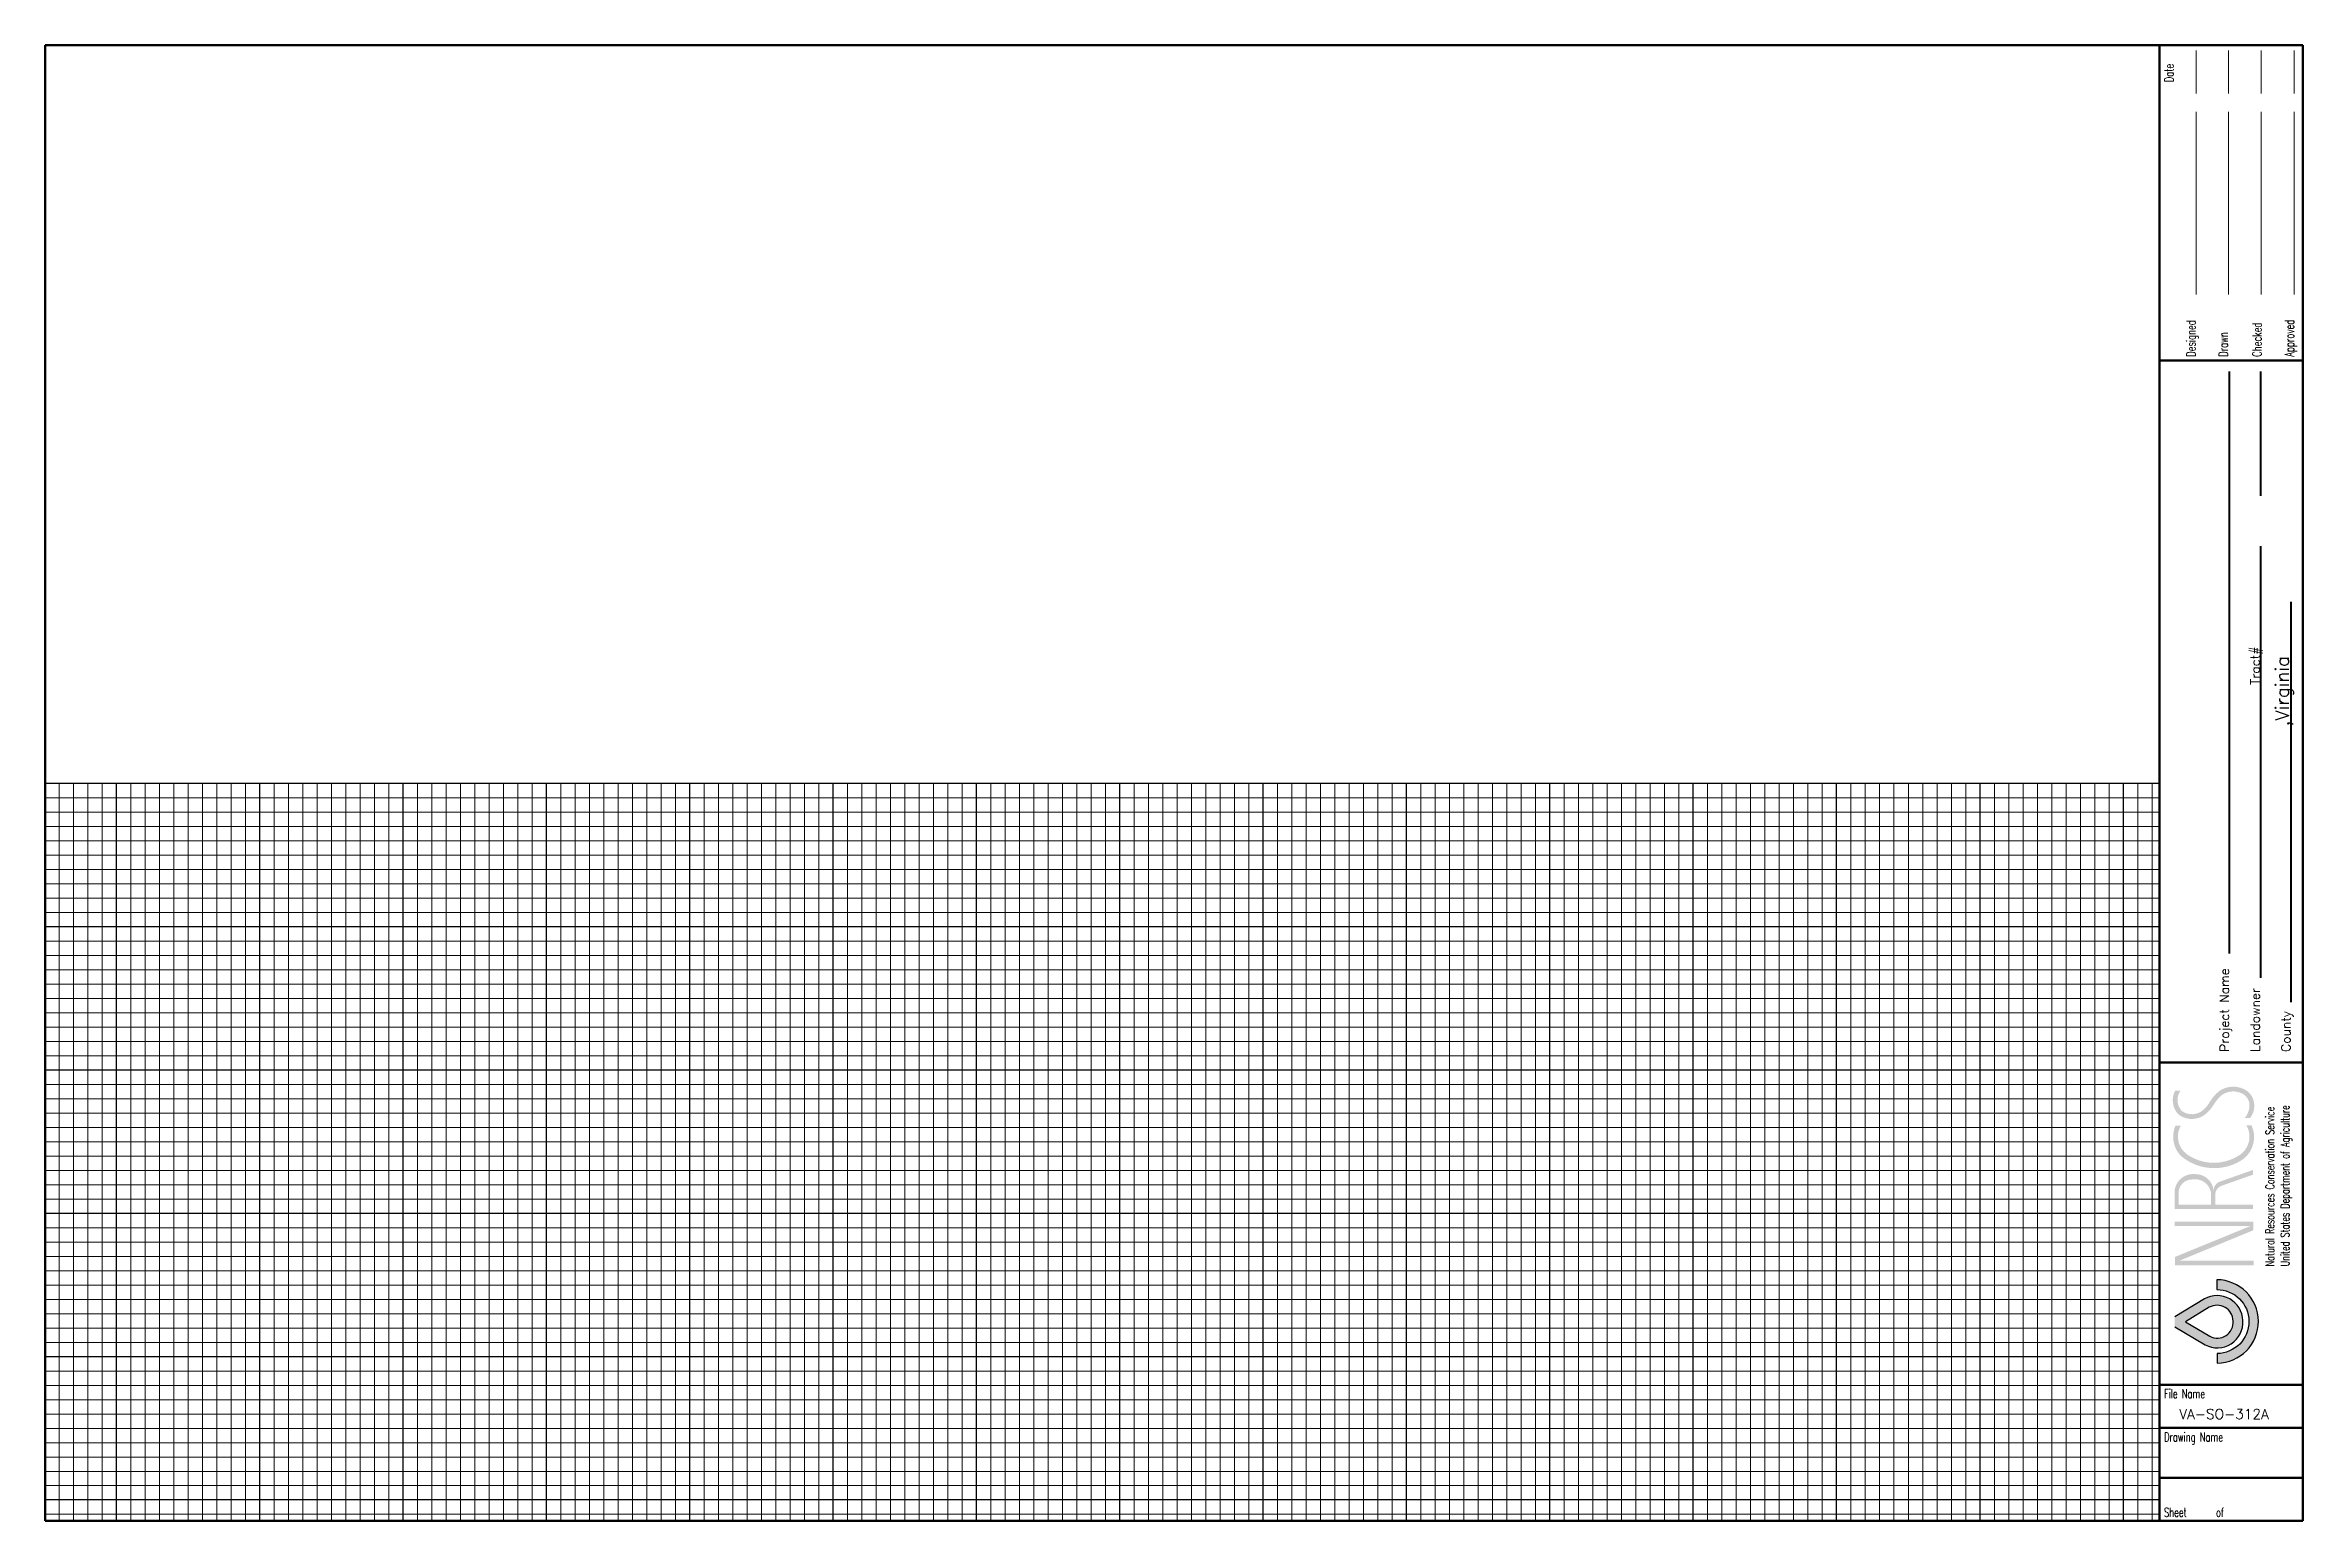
# Paper-space layout 'VA.11x17.Eng.Landscape' of a CAD drawing. Header units: feet, sheet in inches. Extents: x 0.8 to 16.5, y 0.3 to 10.6.
# The model-space entities are those that its viewports show. They can reach past a viewport. Long polylines and large blocks are cut down to what shows.
import ezdxf

# ---------------------------------------------------------------- set-up
doc = ezdxf.new("R2010")
doc.units = ezdxf.units.FT
doc.header["$MEASUREMENT"] = 0
doc.layers.add('1.Text.Note', color=7, linetype='Continuous')
doc.layers.add('2.Vprt', color=4, linetype='Continuous', plot=False)
for name, color, linetype, lineweight in [('3.Grid.Fine.h', 31, 'Continuous', 9), ('3.Grid.Fine.v', 31, 'Continuous', 9), ('3.Grid.Wide.h', 11, 'Continuous', 25), ('3.Grid.Wide.v', 11, 'Continuous', 25), ('4.Tblk.Brdr.Line', 7, 'Continuous', 50), ('4.Tblk.logo', 7, 'Continuous', 18), ('4.Tblk.Text', 7, 'Continuous', 18)]:
    doc.layers.add(name, color=color, linetype=linetype, lineweight=lineweight)
doc.styles.add('001xB.NoteA', font='romans.shx', dxfattribs={"height": 0.063})
doc.styles.add('001xB.Subtitle', font='romans.shx', dxfattribs={"height": 0.094})
doc.styles.add('Notes_Dimensions', font='romans.shx', dxfattribs={"height": 0.09})
doc.styles.add('TitleblockA', font='romans.shx', dxfattribs={"width": 0.68, "height": 0.063})
doc.styles.add('TitleblockB', font='romans.shx', dxfattribs={"width": 0.68, "height": 0.06})

# ---------------------------------------------------------------- blocks, each defined once
blk = doc.blocks.new('Va.11x17.Tblk.Land')
at = {"layer": '4.Tblk.logo', "lineweight": 20}
h = blk.add_hatch(color=256, dxfattribs=at)
h.paths.add_polyline_path([(15.4069953528587, 1.784656511215545), (15.4069953528587, 1.815474003216615), (14.88798682999501, 1.815474003216615), (15.40406310423102, 2.028261413788023), (15.40406310423102, 2.088428881072126), (14.85573206643696, 2.088428881072126), (14.85573206643696, 2.057611407024957), (15.3835373351837, 2.057611407024957), (14.8571981907508, 1.841888980971326), (14.8571981907508, 1.784656511215545)])
h.paths.add_polyline_path([(15.40301563652783, 2.177748345870626), (15.40301563652783, 2.206677876482821), (15.13953782882353, 2.206677876482821), (15.13953782882353, 2.286234076689396, -0.2909195284243397), (15.18722686934019, 2.340476951075736), (15.40301563652783, 2.416581138368805), (15.40301563652783, 2.449616060597243), (15.17527131143062, 2.369006055627075, 0.2535773356881624), (15.12957926858196, 2.323588802868542), (15.12697279040355, 2.305180130764249, 0.4020052294611631), (14.99642843377734, 2.420159241594185, 0.4227135857037471), (14.85506061890361, 2.298131486687893), (14.85506061890361, 2.177748345870626)])
h.paths.add_polyline_path([(15.11007795845963, 2.207131553841556), (15.11007795845963, 2.287176962195311, 0.4195188246587601), (14.97839723080841, 2.382870352404019, 0.4466814153464093), (14.8833947019374, 2.279954822248079), (14.8833947019374, 2.207131553841556)], flags=16)
h.paths.add_polyline_path([(15.33627710417566, 2.526213600021769, 0.3448591340221707), (15.39252758785233, 2.760184631833695), (15.35627728166805, 2.760184631833695, -0.416699506186028), (15.30106558367739, 2.548479680466663, -0.3074113279221537), (14.93566569851136, 2.562908112809687, -0.3717730025601387), (14.89886083206135, 2.758553285684378), (14.86111516198591, 2.758553285684378, 0.297908916092236), (14.89752330475446, 2.548435742687836, 0.3415991672635696)])
h.paths.add_polyline_path([(14.90587148711808, 2.860331199981793, -0.3652993477588803), (14.89752571110735, 3.003816914119348), (14.85978004103191, 3.003816914119348, 0.3342154096734312), (14.88449089017924, 2.834343820878154, 0.3549836583971578), (15.08001116571617, 2.845800684707051, 0.0684937296960168), (15.1237706074899, 2.898954856919211, -0.05167385557958963), (15.16907403217017, 2.957904510469341, -0.1124011771345428), (15.21437746640159, 2.988135089143512, -0.2241067274826346), (15.33292145200384, 2.97906590476893, -0.261746780318118), (15.37746982772461, 2.905000979835613, -0.1861403369734101), (15.34500236907239, 2.812797686153083), (15.38274803914783, 2.812797686153083, 0.1836176790238476), (15.41054143415907, 2.905976809659037, 0.261746780318136), (15.34928318887626, 3.007823111909367, 0.2241067274826459), (15.20258066998997, 3.019046559351558, 0.112401177134577), (15.14505791706094, 2.980662138005187, 0.05167385557957647), (15.09559840017001, 2.91630450045232, -0.06486815243433695), (15.05988574031183, 2.872280814409372, -0.3598674709814251)])
at = {"layer": '4.Tblk.logo', "lineweight": 30}
h = blk.add_hatch(color=256, dxfattribs=at)
edge = h.paths.add_edge_path()
edge.add_arc((15.14862989609418, 1.391791494909548), 0.2909783258605584, 270.6241969356223, 449.838363132875)
edge.add_line((15.14945077265799, 1.682768662883738), (15.14945077265799, 1.614581955897933))
edge.add_arc((15.15041613144243, 1.391210629736033), 0.2233734121799382, -89.6450743793165, 90.24761745680712, ccw=False)
edge.add_line((15.15179983615142, 1.167841503332703), (15.15179983615142, 1.100830436345611))
h = blk.add_hatch(color=256, dxfattribs=at)
edge = h.paths.add_edge_path(flags=16)
edge.add_line((14.93025582758798, 1.389232122491443), (15.10194473263548, 1.288413591101708))
edge.add_arc((15.15387807658689, 1.3852507438188), 0.1098840587179425, 241.7955341824036, 365.0694461726389)
edge.add_arc((15.15124490174362, 1.392885612428346), 0.1121066049397113, 1.060471295289722, 118.7246599001055)
edge.add_line((15.09736635826844, 1.49119631084973), (14.93025582758798, 1.389232122491443))
edge = h.paths.add_edge_path()
edge.add_line((14.85607958590354, 1.354465055572923), (14.85607958590354, 1.423093275926838))
edge.add_line((14.85607958590354, 1.423093275926838), (15.06337096699649, 1.549574218454794))
edge.add_arc((15.15124490174362, 1.392885612428343), 0.1796472868329962, 1.8128112037867936, 119.2845329873663, ccw=False)
edge.add_arc((15.15387807658689, 1.385250743818798), 0.1774247406112285, -118.67693267372408, 4.30479088013459, ccw=False)
edge.add_line((15.06873720974811, 1.229589022850206), (14.85607958590354, 1.354465055572923))
at = {"layer": '4.Tblk.Brdr.Line'}
for p, q in [((1.110223024625157e-16, 0), (7.105427357601002e-15, 10.30022208477493)), ((7.105427357601002e-15, 10.30022208477494), (15.75000000000001, 10.30022208477493)), ((15.75000000000001, 10.30022208477493), (15.75, 0)), ((15.75, 8.100000000000003), (14.75, 8.100000000000003)), ((15.75, 3.200000000000003), (14.74999999999999, 3.200000000000003)), ((15.75, 0.9500000000000028), (14.75, 0.9500000000000028)), ((15.75, 0.6500000000000057), (14.75, 0.6500000000000057)), ((15.75, 0.2999999999999972), (14.75, 0.2999999999999972))]:
    blk.add_line(p, q, dxfattribs=at)
at = {"layer": '4.Tblk.Brdr.Line', "color": 0}
blk.add_line((15.75, 0), (1.110223024625157e-16, 1.40165656858926e-14), dxfattribs=at)
at = {"layer": '4.Tblk.Brdr.Line'}
blk.add_lwpolyline([(14.75000000000001, 10.30022208477493), (14.75, 0)], dxfattribs=at)
at = {"layer": '4.Tblk.logo', "lineweight": 30}
blk.add_lwpolyline([(15.15179983615142, 1.100830436345611, 0.9931657133227865), (15.14945077265799, 1.682768662883738), (15.14945077265799, 1.614581955897933, -0.9990639977997765), (15.15179983615142, 1.167841503332703), (15.15179983615142, 1.100830436345611)], format="xyb", close=True, dxfattribs=at)
for points in [[(14.85607958590354, 1.354465055572923), (15.06873720974811, 1.229589022850206, 0.5948295144615369), (15.3308022772666, 1.398568618829714, 0.5627338440588167), (15.06337096699649, 1.549574218454794), (14.85607958590354, 1.423093275926838)], [(14.93025582758798, 1.389232122491443), (15.10194473263548, 1.288413591101708, 0.596556830185391), (15.26333230490831, 1.394960443242063, 0.5638400993871066), (15.09736635826844, 1.49119631084973), (14.93025582758798, 1.389232122491443)]]:
    blk.add_lwpolyline(points, format="xyb", dxfattribs=at)
at = {"layer": '4.Tblk.Text'}
for p, q in [((15.00465583801271, 9.961952571876466), (15.00465583801271, 10.26368109559886)), ((15.2313804626465, 9.961952571876466), (15.2313804626465, 10.26368109559886)), ((15.45810317993165, 9.961952571876466), (15.45810317993165, 10.26368109559886)), ((15.69038391113282, 9.961952571876466), (15.69038391113282, 10.26368109559886)), ((15.00465583801271, 8.559600448608409), (15.00465583801271, 9.834826087951669)), ((15.2313804626465, 9.834826087951669), (15.2313804626465, 8.559600448608407)), ((15.45810317993165, 9.834826087951669), (15.45810317993165, 8.559600448608407)), ((15.69038391113282, 8.559600448608407), (15.69038391113282, 9.834826087951669))]:
    blk.add_line(p, q, dxfattribs=at)
at = {"style": 'TitleblockB', "width": 0.68}
blk.add_text('Date', height=0.063, rotation=90, dxfattribs=at).set_placement((14.8481982038337, 10.04090695248082))
at = {"layer": '4.Tblk.logo', "style": 'TitleblockB', "width": 0.68}
for s, p in [('Natural Resources Conservation Service', (15.55068736914136, 1.776307180590646)), ('United States Department of Agriculture', (15.65594123039106, 1.776307180590646))]:
    blk.add_text(s, height=0.06058, rotation=90, dxfattribs=at).set_placement(p)
at = {"layer": '4.Tblk.Text', "style": 'TitleblockA', "width": 0.68}
for s, p in [('Designed', (15.00158119201661, 8.12477836608888)), ('Checked', (15.46172714233399, 8.12477836608888)), ('Approved', (15.68835639953614, 8.12477836608888)), ('Drawn', (15.22710418701172, 8.12477836608888))]:
    blk.add_text(s, height=0.063, rotation=90, dxfattribs=at).set_placement(p)
for s, p in [('File Name', (14.78154373168945, 0.8564610004425113)), ('Drawing Name', (14.78154373168945, 0.5542679638941657)), ('Sheet      of', (14.78154373168945, 0.02847701311111805))]:
    blk.add_text(s, height=0.0625, dxfattribs=at).set_placement(p)

msp = doc.modelspace()

# ---------------------------------------------------------------- linework, layer by layer
at = {"layer": '3.Grid.Fine.h'}
for p, q in [((15.2465, 5.05011104238745), (0.2465000000000037, 5.050111042387464)), ((15.2465, 4.950111042387451), (0.2465000000000037, 4.950111042387464)), ((15.2465, 4.850111042387451), (0.2465000000000036, 4.850111042387464)), ((15.2465, 4.75011104238745), (0.2465000000000035, 4.750111042387464)), ((15.2465, 4.650111042387451), (0.2465000000000034, 4.650111042387464)), ((15.2465, 4.550111042387451), (0.2465000000000033, 4.550111042387464)), ((15.2465, 4.450111042387451), (0.2465000000000032, 4.450111042387464)), ((15.2465, 4.350111042387451), (0.2465000000000032, 4.350111042387464)), ((15.2465, 4.25011104238745), (0.2465000000000031, 4.250111042387464)), ((15.2465, 4.05011104238745), (0.2464999999999994, 4.050111042387464)), ((15.2465, 3.950111042387451), (0.2464999999999994, 3.950111042387464)), ((15.2465, 3.850111042387451), (0.2464999999999993, 3.850111042387464)), ((15.2465, 3.750111042387451), (0.2464999999999992, 3.750111042387464)), ((15.2465, 3.650111042387451), (0.2464999999999991, 3.650111042387464)), ((15.2465, 3.550111042387451), (0.246499999999999, 3.550111042387464)), ((15.2465, 3.450111042387451), (0.2464999999999989, 3.450111042387464)), ((15.2465, 3.350111042387451), (0.2464999999999989, 3.350111042387464)), ((15.2465, 3.250111042387451), (0.2464999999999988, 3.250111042387464)), ((15.2465, 3.050111042387451), (0.246500000000002, 3.050111042387464)), ((15.2465, 2.950111042387451), (0.2465000000000019, 2.950111042387464)), ((15.2465, 2.850111042387451), (0.2465000000000018, 2.850111042387464)), ((15.2465, 2.750111042387451), (0.2465000000000017, 2.750111042387464)), ((15.2465, 2.650111042387451), (0.2465000000000016, 2.650111042387464)), ((15.2465, 2.550111042387451), (0.2465000000000016, 2.550111042387464)), ((15.2465, 2.450111042387451), (0.2465000000000015, 2.450111042387464)), ((15.2465, 2.350111042387451), (0.2465000000000014, 2.350111042387464)), ((15.2465, 2.250111042387451), (0.2465000000000013, 2.250111042387464)), ((15.2465, 2.050111042387451), (0.2464999999999984, 2.050111042387464)), ((15.2465, 1.950111042387451), (0.2464999999999983, 1.950111042387464)), ((15.2465, 1.85011104238745), (0.2464999999999982, 1.850111042387464)), ((15.2465, 1.75011104238745), (0.2464999999999982, 1.750111042387464)), ((15.2465, 1.650111042387451), (0.2464999999999981, 1.650111042387464)), ((15.2465, 1.55011104238745), (0.246499999999998, 1.550111042387464)), ((15.2465, 1.450111042387451), (0.2464999999999979, 1.450111042387464)), ((15.2465, 1.35011104238745), (0.2464999999999978, 1.350111042387464)), ((15.2465, 1.25011104238745), (0.2464999999999977, 1.250111042387464)), ((15.2465, 1.05011104238745), (0.2465000000000009, 1.050111042387464)), ((15.2465, 0.9501110423874506), (0.2465000000000009, 0.9501110423874639)), ((15.2465, 0.85011104238745), (0.2465000000000008, 0.8501110423874634)), ((15.2465, 0.7501110423874504), (0.2465000000000007, 0.7501110423874637)), ((15.2465, 0.6501110423874508), (0.2465000000000006, 0.6501110423874641)), ((15.2465, 0.5501110423874502), (0.2465000000000005, 0.5501110423874636)), ((15.2465, 0.4501110423874506), (0.2465000000000004, 0.4501110423874639)), ((15.2465, 0.3501110423874509), (0.2465000000000004, 0.3501110423874643)), ((15.2465, 0.2501110423874504), (0.2465000000000003, 0.2501110423874637)), ((15.2465, 0.05011104238744934), (0.2465000000000002, 0.05011104238746356))]:
    msp.add_line(p, q, dxfattribs=at)
at = {"layer": '3.Grid.Fine.v'}
for p, q in [((0.3464999999999951, 0), (0.3465000000000009, 5.150111042387464)), ((0.4464999999999948, 0), (0.4465000000000006, 5.150111042387463)), ((0.5464999999999962, 0), (0.546500000000002, 5.150111042387463)), ((0.6464999999999959, 0), (0.6465000000000017, 5.150111042387463)), ((0.8465000000000007, 0), (0.8465000000000064, 5.150111042387463)), ((0.9465000000000003, 0), (0.946500000000006, 5.150111042387463)), ((1.046500000000002, 0), (1.046500000000008, 5.150111042387463)), ((1.146500000000001, 0), (1.146500000000007, 5.150111042387463)), ((1.246500000000001, 0), (1.246500000000007, 5.150111042387463)), ((1.346500000000001, 0), (1.346500000000006, 5.150111042387463)), ((1.4465, 0), (1.446500000000006, 5.150111042387463)), ((1.546500000000002, 0), (1.546500000000008, 5.150111042387462)), ((1.646500000000001, 0), (1.646500000000007, 5.150111042387462)), ((1.846500000000006, -1.77635683940025e-15), (1.846500000000012, 5.150111042387463)), ((1.946500000000006, -1.77635683940025e-15), (1.946500000000012, 5.150111042387463)), ((2.046500000000008, -1.77635683940025e-15), (2.046500000000013, 5.150111042387463)), ((2.146500000000007, -1.77635683940025e-15), (2.146500000000013, 5.150111042387462)), ((2.246500000000007, -1.77635683940025e-15), (2.246500000000013, 5.150111042387462)), ((2.346500000000006, -1.77635683940025e-15), (2.346500000000012, 5.150111042387462)), ((2.446500000000006, -1.77635683940025e-15), (2.446500000000012, 5.150111042387462)), ((2.546500000000008, -1.77635683940025e-15), (2.546500000000014, 5.150111042387462)), ((2.646500000000007, -1.77635683940025e-15), (2.646500000000013, 5.150111042387462)), ((2.846500000000012, -1.77635683940025e-15), (2.846500000000018, 5.150111042387462)), ((2.946500000000011, -1.77635683940025e-15), (2.946500000000018, 5.150111042387461)), ((3.046500000000013, -1.77635683940025e-15), (3.046500000000019, 5.150111042387461)), ((3.146500000000013, -1.77635683940025e-15), (3.146500000000018, 5.150111042387461)), ((3.246500000000012, -1.77635683940025e-15), (3.246500000000018, 5.150111042387461)), ((3.346500000000012, -1.77635683940025e-15), (3.346500000000018, 5.150111042387461)), ((3.446500000000011, -1.77635683940025e-15), (3.446500000000018, 5.150111042387461)), ((3.546500000000013, -1.77635683940025e-15), (3.546500000000019, 5.150111042387461)), ((3.646500000000013, -1.77635683940025e-15), (3.646500000000018, 5.150111042387461)), ((3.846500000000017, -3.552713678800501e-15), (3.846500000000023, 5.150111042387461)), ((3.946500000000017, -3.552713678800501e-15), (3.946500000000023, 5.150111042387461)), ((4.046500000000018, -3.552713678800501e-15), (4.046500000000023, 5.150111042387461)), ((4.146500000000017, -3.552713678800501e-15), (4.146500000000023, 5.150111042387461)), ((4.246500000000017, -3.552713678800501e-15), (4.246500000000023, 5.150111042387461)), ((4.346500000000017, -3.552713678800501e-15), (4.346500000000023, 5.150111042387461)), ((4.446500000000016, -3.552713678800501e-15), (4.446500000000023, 5.150111042387461)), ((4.546500000000018, -3.552713678800501e-15), (4.546500000000023, 5.150111042387461)), ((4.646500000000017, -3.552713678800501e-15), (4.646500000000024, 5.15011104238746)), ((4.846500000000022, -3.552713678800501e-15), (4.846500000000028, 5.15011104238746)), ((4.946500000000022, -3.552713678800501e-15), (4.946500000000028, 5.15011104238746)), ((5.046500000000023, -3.552713678800501e-15), (5.046500000000028, 5.15011104238746)), ((5.146500000000023, -3.552713678800501e-15), (5.146500000000029, 5.15011104238746)), ((5.246500000000022, -3.552713678800501e-15), (5.246500000000029, 5.15011104238746)), ((5.346500000000022, -3.552713678800501e-15), (5.346500000000028, 5.15011104238746)), ((5.446500000000022, -3.552713678800501e-15), (5.446500000000028, 5.150111042387459)), ((5.546500000000023, -3.552713678800501e-15), (5.546500000000029, 5.150111042387459)), ((5.646500000000023, -3.552713678800501e-15), (5.646500000000029, 5.150111042387459)), ((5.846500000000029, -5.329070518200751e-15), (5.846500000000034, 5.150111042387459)), ((5.946500000000029, -5.329070518200751e-15), (5.946500000000034, 5.150111042387459)), ((6.04650000000003, -5.329070518200751e-15), (6.046500000000035, 5.150111042387459)), ((6.14650000000003, -5.329070518200751e-15), (6.146500000000035, 5.150111042387459)), ((6.246500000000029, -5.329070518200751e-15), (6.246500000000035, 5.150111042387459)), ((6.346500000000029, -5.329070518200751e-15), (6.346500000000034, 5.150111042387459)), ((6.446500000000029, -5.329070518200751e-15), (6.446500000000033, 5.150111042387459)), ((6.54650000000003, -5.329070518200751e-15), (6.546500000000035, 5.150111042387458)), ((6.64650000000003, -5.329070518200751e-15), (6.646500000000036, 5.150111042387458)), ((6.846500000000034, -5.329070518200751e-15), (6.846500000000041, 5.150111042387459)), ((6.946500000000034, -5.329070518200751e-15), (6.94650000000004, 5.150111042387459)), ((7.046500000000036, -5.329070518200751e-15), (7.046500000000041, 5.150111042387458)), ((7.146500000000035, -5.329070518200751e-15), (7.14650000000004, 5.150111042387458)), ((7.246500000000035, -5.329070518200751e-15), (7.24650000000004, 5.150111042387458)), ((7.346500000000034, -5.329070518200751e-15), (7.34650000000004, 5.150111042387458)), ((7.446500000000034, -5.329070518200751e-15), (7.446500000000039, 5.150111042387458)), ((7.546500000000036, -5.329070518200751e-15), (7.546500000000042, 5.150111042387458)), ((7.646500000000033, -5.329070518200751e-15), (7.64650000000004, 5.150111042387458)), ((7.84650000000004, -7.105427357601002e-15), (7.846500000000046, 5.150111042387458)), ((7.946500000000039, -7.105427357601002e-15), (7.946500000000047, 5.150111042387457)), ((8.04650000000004, -7.105427357601002e-15), (8.046500000000048, 5.150111042387457)), ((8.14650000000004, -7.105427357601002e-15), (8.146500000000046, 5.150111042387457)), ((8.24650000000004, -7.105427357601002e-15), (8.246500000000045, 5.150111042387457)), ((8.34650000000004, -7.105427357601002e-15), (8.346500000000045, 5.150111042387457)), ((8.44650000000004, -7.105427357601002e-15), (8.446500000000045, 5.150111042387457)), ((8.54650000000004, -7.105427357601002e-15), (8.546500000000048, 5.150111042387457)), ((8.64650000000004, -7.105427357601002e-15), (8.646500000000048, 5.150111042387457)), ((8.846500000000045, -7.105427357601002e-15), (8.846500000000052, 5.150111042387456)), ((8.946500000000045, -7.105427357601002e-15), (8.946500000000052, 5.150111042387456)), ((9.046500000000046, -7.105427357601002e-15), (9.046500000000052, 5.150111042387456)), ((9.146500000000046, -7.105427357601002e-15), (9.146500000000051, 5.150111042387456)), ((9.246500000000045, -7.105427357601002e-15), (9.24650000000005, 5.150111042387456)), ((9.346500000000045, -7.105427357601002e-15), (9.34650000000005, 5.150111042387456)), ((9.446500000000045, -7.105427357601002e-15), (9.44650000000005, 5.150111042387456)), ((9.546500000000046, -7.105427357601002e-15), (9.546500000000053, 5.150111042387455)), ((9.646500000000046, -7.105427357601002e-15), (9.646500000000053, 5.150111042387455)), ((9.84650000000005, -8.881784197001252e-15), (9.846500000000056, 5.150111042387455)), ((9.94650000000005, -8.881784197001252e-15), (9.946500000000055, 5.150111042387455)), ((10.04650000000005, -8.881784197001252e-15), (10.04650000000006, 5.150111042387455)), ((10.14650000000005, -8.881784197001252e-15), (10.14650000000006, 5.150111042387455)), ((10.24650000000005, -8.881784197001252e-15), (10.24650000000006, 5.150111042387455)), ((10.34650000000005, -8.881784197001252e-15), (10.34650000000006, 5.150111042387455)), ((10.44650000000005, -8.881784197001252e-15), (10.44650000000006, 5.150111042387454)), ((10.54650000000005, -8.881784197001252e-15), (10.54650000000006, 5.150111042387454)), ((10.64650000000005, -8.881784197001252e-15), (10.64650000000006, 5.150111042387454)), ((10.84650000000006, -8.881784197001252e-15), (10.84650000000006, 5.150111042387454)), ((10.94650000000006, -8.881784197001252e-15), (10.94650000000006, 5.150111042387454)), ((11.04650000000006, -8.881784197001252e-15), (11.04650000000006, 5.150111042387454)), ((11.14650000000006, -8.881784197001252e-15), (11.14650000000006, 5.150111042387454)), ((11.24650000000006, -8.881784197001252e-15), (11.24650000000006, 5.150111042387454)), ((11.34650000000006, -8.881784197001252e-15), (11.34650000000006, 5.150111042387454)), ((11.44650000000006, -8.881784197001252e-15), (11.44650000000006, 5.150111042387454)), ((11.54650000000006, -8.881784197001252e-15), (11.54650000000006, 5.150111042387454)), ((11.64650000000006, -8.881784197001252e-15), (11.64650000000006, 5.150111042387454)), ((11.84650000000006, -1.06581410364015e-14), (11.84650000000007, 5.150111042387454)), ((11.94650000000006, -1.06581410364015e-14), (11.94650000000007, 5.150111042387454)), ((12.04650000000006, -1.06581410364015e-14), (12.04650000000007, 5.150111042387453)), ((12.14650000000006, -1.06581410364015e-14), (12.14650000000007, 5.150111042387453)), ((12.24650000000006, -1.06581410364015e-14), (12.24650000000007, 5.150111042387453)), ((12.34650000000006, -1.06581410364015e-14), (12.34650000000007, 5.150111042387453)), ((12.44650000000006, -1.06581410364015e-14), (12.44650000000007, 5.150111042387453)), ((12.54650000000006, -1.06581410364015e-14), (12.54650000000007, 5.150111042387453)), ((12.64650000000006, -1.06581410364015e-14), (12.64650000000007, 5.150111042387453)), ((12.84650000000007, -1.06581410364015e-14), (12.84650000000007, 5.150111042387453)), ((12.94650000000007, -1.06581410364015e-14), (12.94650000000007, 5.150111042387453)), ((13.04650000000007, -1.06581410364015e-14), (13.04650000000007, 5.150111042387453)), ((13.14650000000007, -1.06581410364015e-14), (13.14650000000007, 5.150111042387453)), ((13.24650000000007, -1.06581410364015e-14), (13.24650000000007, 5.150111042387453)), ((13.34650000000007, -1.06581410364015e-14), (13.34650000000007, 5.150111042387453)), ((13.44650000000007, -1.06581410364015e-14), (13.44650000000007, 5.150111042387453)), ((13.54650000000007, -1.06581410364015e-14), (13.54650000000007, 5.150111042387453)), ((13.64650000000007, -1.06581410364015e-14), (13.64650000000007, 5.150111042387453)), ((13.84650000000007, -1.243449787580175e-14), (13.84650000000008, 5.150111042387452)), ((13.94650000000007, -1.243449787580175e-14), (13.94650000000008, 5.150111042387452)), ((14.04650000000007, -1.243449787580175e-14), (14.04650000000008, 5.150111042387452)), ((14.14650000000007, -1.243449787580175e-14), (14.14650000000008, 5.150111042387452)), ((14.24650000000007, -1.243449787580175e-14), (14.24650000000008, 5.150111042387452)), ((14.34650000000007, -1.243449787580175e-14), (14.34650000000008, 5.150111042387452)), ((14.44650000000007, -1.243449787580175e-14), (14.44650000000008, 5.150111042387452)), ((14.54650000000007, -1.243449787580175e-14), (14.54650000000008, 5.150111042387451)), ((14.64650000000007, -1.243449787580175e-14), (14.64650000000008, 5.150111042387451)), ((14.84650000000008, -1.243449787580175e-14), (14.84650000000008, 5.150111042387451)), ((14.94650000000008, -1.243449787580175e-14), (14.94650000000008, 5.150111042387451)), ((15.04650000000008, -1.243449787580175e-14), (15.04650000000009, 5.150111042387451))]:
    msp.add_line(p, q, dxfattribs=at)
at = {"layer": '3.Grid.Wide.h'}
for p, q in [((15.2465, 5.150111042387451), (0.2465000000000039, 5.150111042387464)), ((15.2465, 4.15011104238745), (0.2464999999999996, 4.150111042387463)), ((15.2465, 3.150111042387451), (0.2465000000000021, 3.150111042387464)), ((15.2465, 2.150111042387451), (0.2464999999999986, 2.150111042387464)), ((15.2465, 1.150111042387451), (0.2465000000000011, 1.150111042387464)), ((15.2465, 0.1501110423874499), (0.2465000000000004, 0.1501110423874632))]:
    msp.add_line(p, q, dxfattribs=at)
at = {"layer": '3.Grid.Wide.v'}
for p, q in [((0.7464999999999955, 0), (0.7465000000000014, 5.150111042387463)), ((1.746500000000001, 0), (1.746500000000007, 5.150111042387462)), ((2.746500000000007, -1.77635683940025e-15), (2.746500000000013, 5.150111042387462)), ((3.746500000000012, -1.77635683940025e-15), (3.746500000000018, 5.150111042387461)), ((4.746500000000017, -3.552713678800501e-15), (4.746500000000023, 5.15011104238746)), ((5.746500000000022, -3.552713678800501e-15), (5.746500000000029, 5.150111042387459)), ((6.746500000000029, -5.329070518200751e-15), (6.746500000000036, 5.150111042387458)), ((7.746500000000035, -5.329070518200751e-15), (7.746500000000041, 5.150111042387458)), ((8.74650000000004, -7.105427357601002e-15), (8.746500000000047, 5.150111042387456)), ((9.746500000000045, -7.105427357601002e-15), (9.74650000000005, 5.150111042387455)), ((10.74650000000005, -8.881784197001252e-15), (10.74650000000006, 5.150111042387454)), ((11.74650000000006, -8.881784197001252e-15), (11.74650000000006, 5.150111042387454)), ((12.74650000000006, -1.06581410364015e-14), (12.74650000000007, 5.150111042387453)), ((13.74650000000007, -1.06581410364015e-14), (13.74650000000007, 5.150111042387452)), ((14.74650000000007, -1.06581410364015e-14), (14.74650000000008, 5.150111042387451))]:
    msp.add_line(p, q, dxfattribs=at)

psp = doc.layouts.new('VA.11x17.Eng.Landscape')

# ---------------------------------------------------------------- linework, layer by layer
at = {"layer": '1.Text.Note', "lineweight": 40}
for p, q in [((16.02171509178629, 4.216293834537469), (16.0217150917863, 8.279246942056027)), ((16.23937740588214, 7.4106768165892), (16.23937740588214, 8.279246942056027)), ((16.23937740588214, 4.048117111761782), (16.23937740588214, 7.060553066996208)), ((16.45057615212728, 3.877329525980081), (16.45057615212729, 6.671745125352986))]:
    psp.add_line(p, q, dxfattribs=at)

# ---------------------------------------------------------------- block references
psp.add_blockref('Va.11x17.Tblk.Land', (0.7824631325966749, 0.2573093827328403))

# ---------------------------------------------------------------- texts
at = {"layer": '1.Text.Note'}
for s, insert, char_height, width, attachment_point, rotation, style in [('Landowner                                                 Tract#              ', (16.2523914010393, 3.530337177058028), 0.063, 4.751972205674819, 7, 89.99999999999993, '001xB.NoteA'), ('                                 ,Virginia', (16.46667112115693, 3.675882175421053), 0.094, 4.751972205674818, 7, 89.99999999999997, '001xB.Subtitle'), ('Project Name', (15.95411168092168, 3.530337177058028), 0.063, 4.745210148568081, 1, 90, '001xB.NoteA'), ('County', (16.46667112115693, 3.530337177058032), 0.063, 4.706780960931145, 7, 89.99999999999999, '001xB.NoteA')]:
    psp.add_mtext(s, dxfattribs=dict(at, insert=insert, char_height=char_height, width=width, attachment_point=attachment_point, rotation=rotation, style=style))
at = {"layer": '4.Tblk.Text', "insert": (15.98288724874718, 1.002834886076148), "char_height": 0.07, "width": 0.9678430265657454, "attachment_point": 5, "style": 'Notes_Dimensions'}
psp.add_mtext('VA-SO-312A', dxfattribs=at)

# ---------------------------------------------------------------- viewports
at = {"layer": '2.Vprt'}
psp.add_viewport(center=(8.157463132596678, 5.407420425120305), size=(14.74999999999999, 10.30022208477493), view_center_point=(7.623679668926658, 5.154480208497293), view_height=10.30022224714136, dxfattribs=at)

doc.saveas('drawing.dxf')
